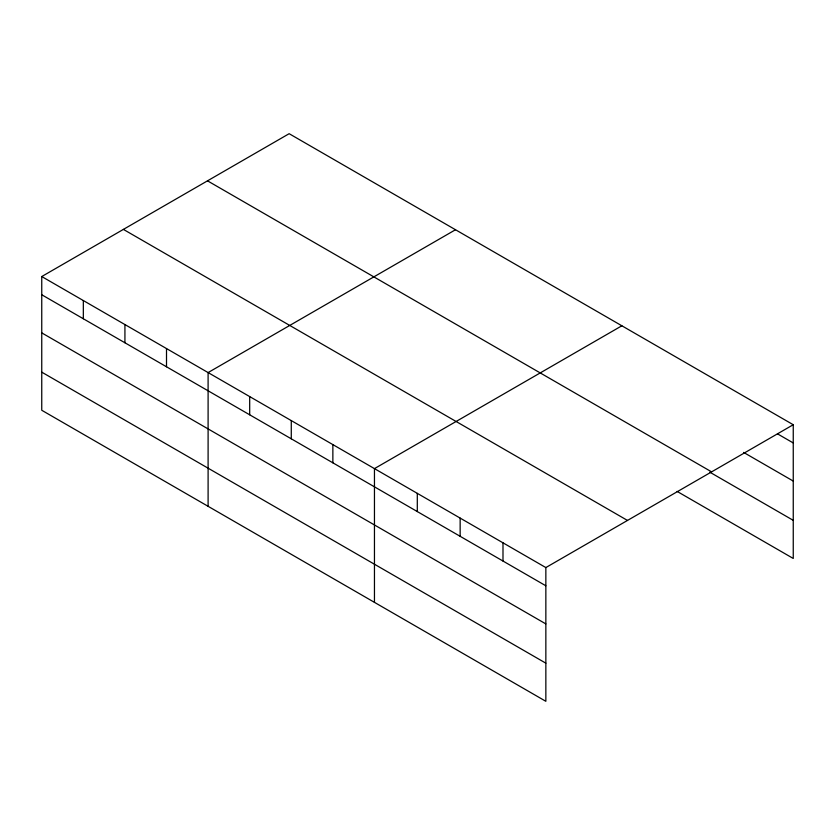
<?xml version="1.0" encoding="UTF-8"?>
<svg xmlns="http://www.w3.org/2000/svg" width="835" height="835" viewBox="0 0 835 835"><rect width="100%" height="100%" fill="white"/><g stroke="black" fill="none" stroke-linecap="round" stroke-linejoin="round"><path stroke-width="1.25" d="M545.85 623.912L545.85 567.57L41.75 276.542L41.75 410.267L545.85 701.306L545.85 623.912L41.75 332.873M677.112 491.408L793.25 558.458L793.25 424.733L289.15 133.694L41.75 276.542M455.503 229.74L208.103 372.577L208.103 506.302M621.856 325.786L374.456 468.623L374.456 602.348M545.85 567.57L793.25 424.733M777.468 433.835L793.25 442.947M743.641 452.424L793.25 481.064M207.508 180.84L711.608 471.869M709.813 472.172L793.25 520.341M123.392 229.395L627.492 520.435M41.75 294.755L545.85 585.784M41.75 372.149L545.85 663.178M502.994 542.834L502.994 561.047M460.148 518.097L460.148 536.31M417.302 493.36L417.302 511.573M332.862 444.606L332.862 462.82M291.279 420.6L291.279 438.813M249.686 396.594L249.686 414.807M166.509 348.571L166.509 366.784M124.926 324.554L124.926 342.767M83.333 300.548L83.333 318.761"/></g></svg>
